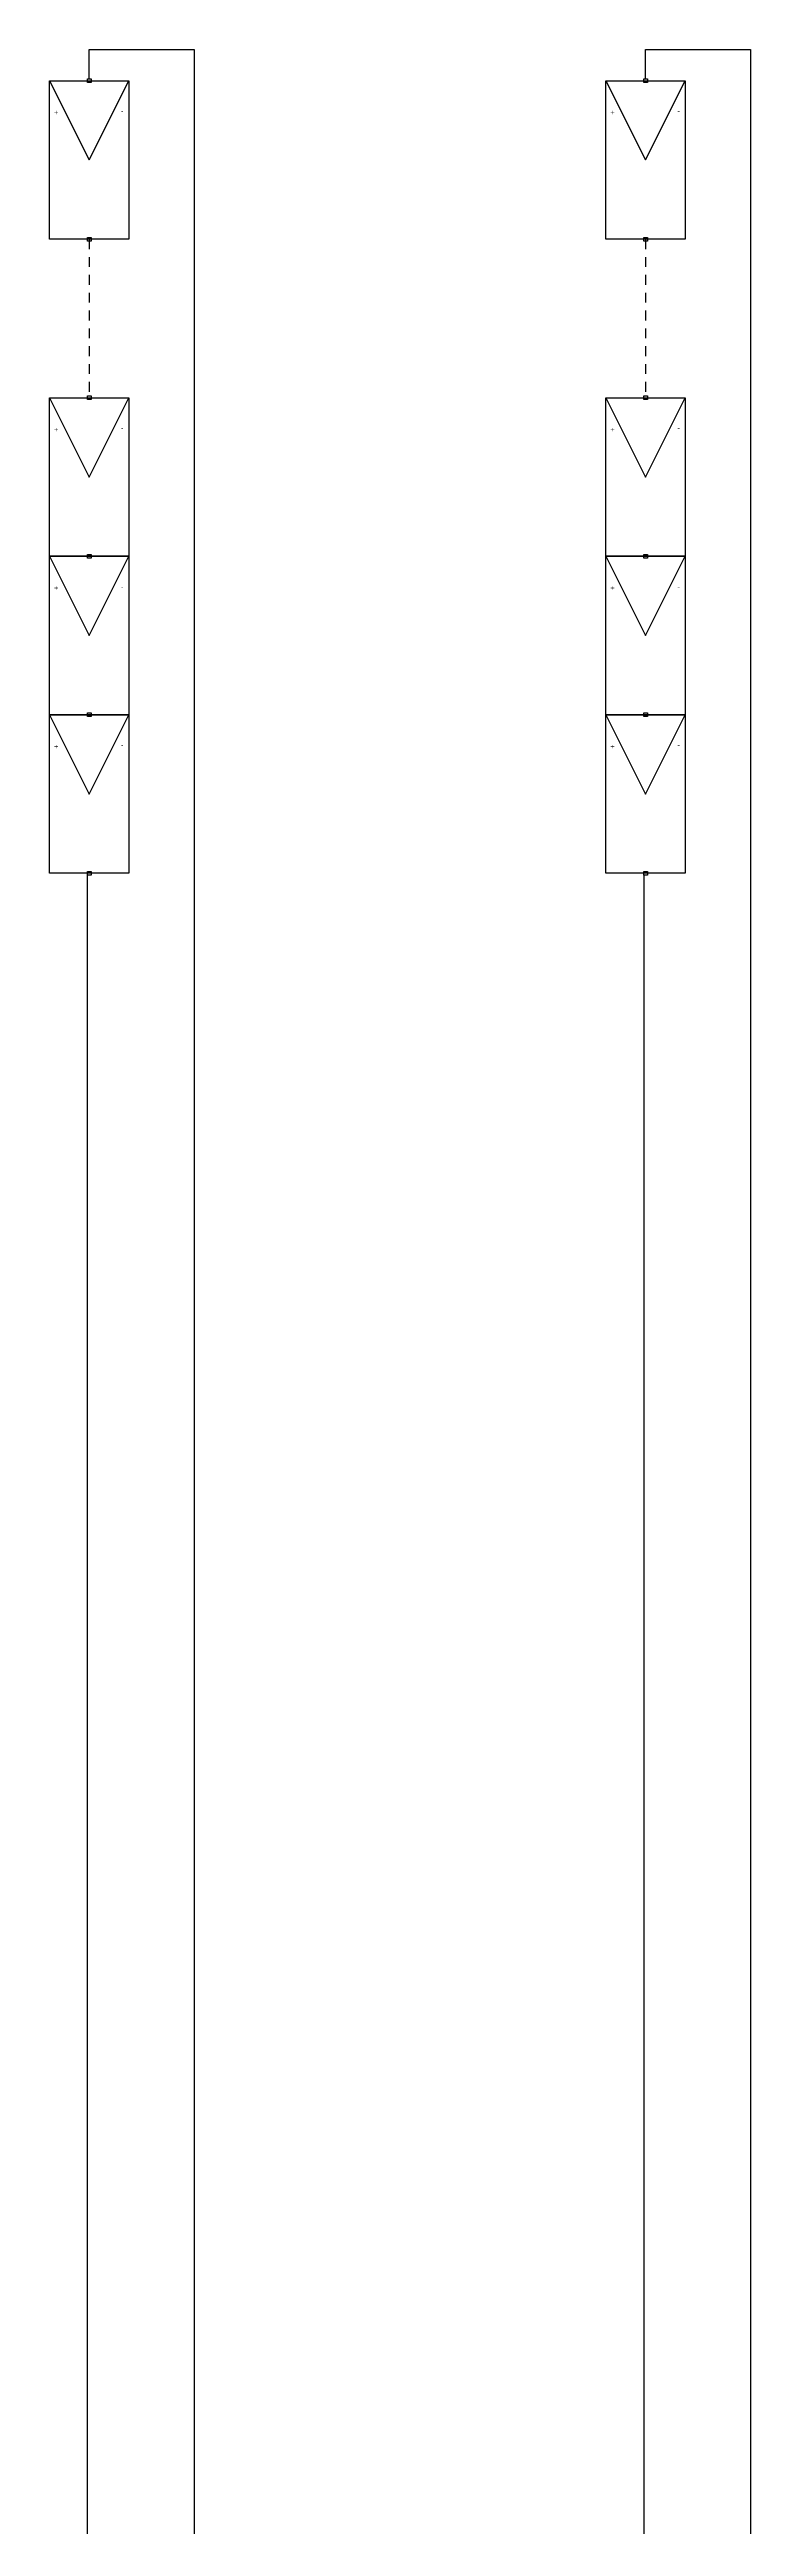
# Model space of a CAD drawing. Header units: inches. Extents: x 4 to 127, y -3 to 89.
# Drawn here: x 95.52 to 104.36, y 41.04 to 72.29 of the extents above; entities that cross this region are included whole.
import ezdxf

# ---------------------------------------------------------------- set-up
doc = ezdxf.new("R2010")
doc.units = ezdxf.units.IN
doc.header["$MEASUREMENT"] = 0
doc.linetypes.add('HIDDEN2', pattern=[0.1875, 0.125, -0.0625])
for name, color, linetype in [('GRY_20AWG', 9, 'Continuous'), ('SYMS', 7, 'Continuous'), ('WHT_12AWG', 7, 'Continuous')]:
    doc.layers.add(name, color=color, linetype=linetype)
doc.styles.add('WD', font='romans.shx')

# ---------------------------------------------------------------- blocks, each defined once
blk = doc.blocks.new('HT0_01')
for p, q in [((-0.0625, 0.0625), (0.0625, 0.0625)), ((-0.0625, -0.0625), (-0.0625, 0.0625)), ((0.0625, 0.0625), (0.0625, -0.0625)), ((0.0625, -0.0625), (-0.0625, -0.0625))]:
    blk.add_line(p, q)
at = {"style": 'WD', "flags": 1}
for tag, p in [('X4TERM01', (-0.0625, 0)), ('X2TERM01', (0, 0.0625)), ('X1TERM01', (0.0625, 0)), ('X8TERM01', (0, -0.0625))]:
    blk.add_attdef(tag, p, '', height=0.01, dxfattribs=at)
blk = doc.blocks.new('PVM')
at = {"color": 5}
for p, q in [((2, 1), (1, 0.5)), ((1, 0.5), (2, 0))]:
    blk.add_line(p, q, dxfattribs=at)
blk.add_lwpolyline([(0, 1), (2, 1), (2, 0), (0, 0)], close=True, dxfattribs=at)
at = {"layer": 'SYMS', "color": 5, "xscale": 0.3699338068975089, "yscale": 0.3699338068975089, "zscale": 0.3699338068975089}
for p in [(0, 0.5), (2, 0.5)]:
    blk.add_blockref('HT0_01', p, dxfattribs=at)
at = {"color": 5, "char_height": 0.065, "attachment_point": 1}
for s, insert, rotation in [('+', (1.625, 0.883), 180), ('-', (1.57, 0.067), 90)]:
    blk.add_mtext_dynamic_manual_height_columns(s, width=0.09892, gutter_width=0.325, heights=[0], dxfattribs=dict(at, insert=insert, rotation=rotation))

msp = doc.modelspace()

# ---------------------------------------------------------------- linework, layer by layer
at = {"color": 240, "linetype": 'HIDDEN2', "true_color": 0xed1f24}
for p, q in [((96.016, 69.896), (96.016, 67.896)), ((103.038, 69.896), (103.038, 67.896))]:
    msp.add_line(p, q, dxfattribs=at)
at = {"layer": 'GRY_20AWG', "color": 240, "true_color": 0xed1f24}
for p, q in [((96.016, 71.92), (96.016, 72.29)), ((96.016, 72.29), (97.34, 72.29)), ((103.038, 71.92), (103.038, 72.29)), ((103.038, 72.29), (104.363, 72.29)), ((95.992, 61.873), (95.992, 25.393)), ((103.015, 61.873), (103.015, 25.393))]:
    msp.add_line(p, q, dxfattribs=at)
at = {"layer": 'WHT_12AWG', "color": 240, "true_color": 0xed1f24}
for p, q in [((97.34, 72.29), (97.34, 24.492)), ((104.363, 72.29), (104.363, 24.492))]:
    msp.add_line(p, q, dxfattribs=at)

# ---------------------------------------------------------------- block references
at = {"layer": 'SYMS', "rotation": 90}
for p in [(96.516, 69.896), (103.538, 69.896), (96.516, 65.896), (103.538, 65.896), (96.516, 63.896), (103.538, 63.896), (96.516, 61.896), (103.538, 61.896)]:
    msp.add_blockref('PVM', p, dxfattribs=at)

doc.saveas('drawing.dxf')
